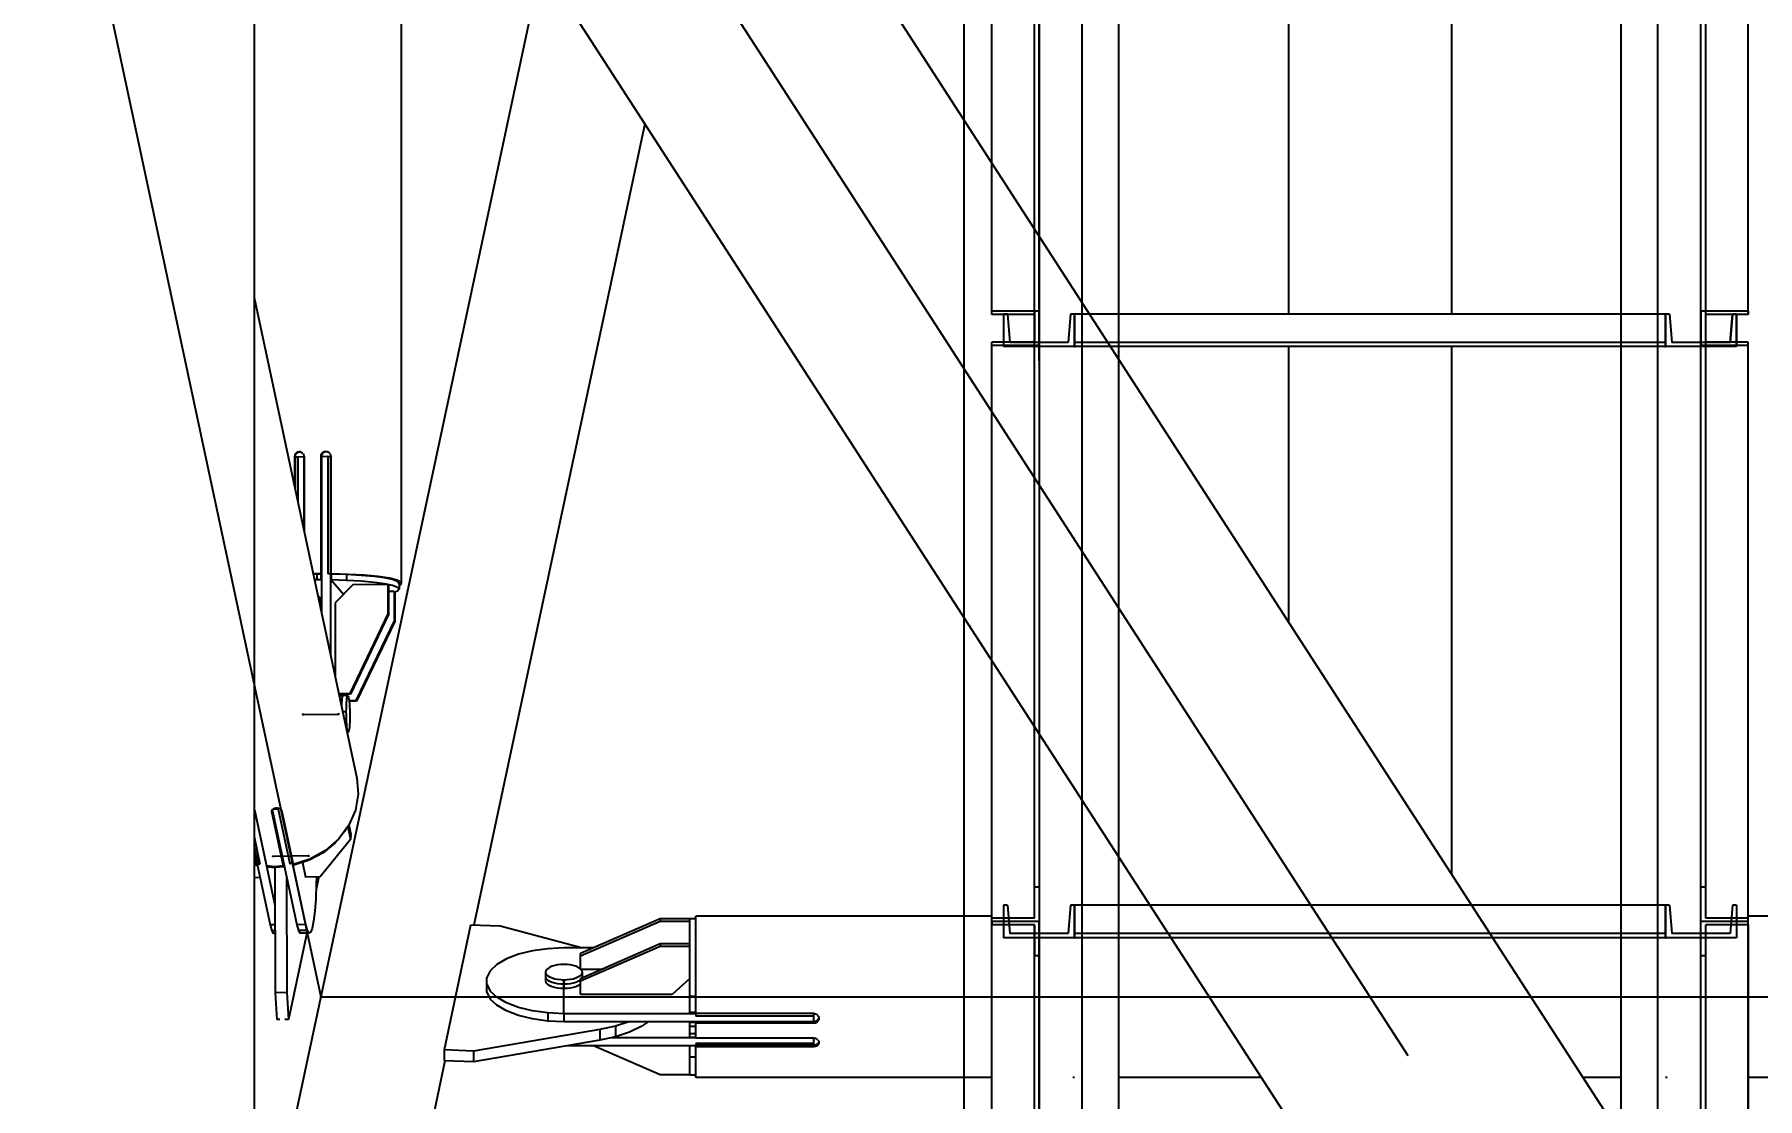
# Model space of a CAD drawing. Header units: millimetres. Extents: x 150209.93 to 150215.05, y 136675.65 to 136679.93.
# Drawn here: x 150211.3041 to 150211.3624, y 136678.5295 to 136678.5655 of the extents above; entities that cross this region are included whole.
import ezdxf

# ---------------------------------------------------------------- set-up
doc = ezdxf.new("R2010")
doc.units = ezdxf.units.MM
doc.header["$LTSCALE"] = 0.25
for name, pattern in [('CENTER', [50.8, 31.75, -6.35, 6.35, -6.35]), ('XKITLINE00', [0]), ('XKITLINE02', [4, 2, -2]), ('XKITLINE03', [6, 3, -1, 1, -1])]:
    doc.linetypes.add(name, pattern=pattern)
doc.styles.add('ROMANS', font='romans.shx')
doc.dimstyles.new('MD300', dxfattribs={"dimtxt": 2.5, "dimasz": 2.5, "dimexe": 1, "dimexo": 1, "dimgap": 0.5, "dimtad": 1, "dimdec": 1, "dimlfac": 50, "dimrnd": 0.5, "dimdsep": 46, "dimtxsty": 'ROMANS', "dimcen": 1, "dimclrd": 146, "dimclre": 146, "dimclrt": 30, "dimadec": 1, "dimazin": 2, "dimtfac": 1, "dimtdec": 1, "dimtmove": 0, "dimatfit": 1, "dimfxl": 1, "dimtolj": 1, "dimtzin": 0, "dimlwd": -1, "dimlwe": -1, "dimarcsym": 0})

# ---------------------------------------------------------------- blocks, each defined once
blk = doc.blocks.new('çatıı')
at = {"color": 116, "linetype": 'XKITLINE02', "true_color": 0x136734}
for p, q in [((12037.16, 13721.24), (12037.17, 15406.22)), ((12037.69, 13721.24), (12037.7, 15406.22)), ((12054.93, 13721.24), (12054.93, 15406.22)), ((12055.01, 13721.24), (12055.01, 15406.22)), ((12055.46, 13721.24), (12055.47, 15406.22)), ((12055.86, 13721.24), (12055.86, 15406.22)), ((12147.49, 14302.1), (12147.49, 15406.22)), ((12153.69, 13723.56), (12153.69, 15406.22)), ((12154.14, 13721.24), (12154.14, 15406.22)), ((12154.54, 13721.24), (12154.54, 15406.22)), ((12154.99, 13721.24), (12154.99, 15406.22)), ((12155.07, 13721.24), (12155.07, 15406.22)), ((12062.51, 14533.91), (12062.51, 14943.1)), ((12147.49, 13721.24), (12147.49, 14943.1)), ((12041.01, 14625.71), (12041.01, 14723.03)), ((12048.21, 14620.46), (12048.21, 14722.44)), ((12160.99, 14620.46), (12160.99, 14723.03)), ((12161.79, 14620.46), (12161.79, 14722.44)), ((12168.99, 14625.71), (12168.99, 14723.03)), ((12049.01, 14620.46), (12049.01, 14720.98)), ((12036.31, 14574.44), (12036.31, 14658.63)), ((12049.01, 14626.29), (12041.01, 14626.29)), ((12048.21, 14625.71), (12041.01, 14625.71)), ((12043.69, 14625.78), (12043.01, 14625.78)), ((12043.01, 14625.78), (12043.01, 14620.28)), ((12043.01, 14625.78), (12043.01, 14620.28)), ((12043.69, 14625.78), (12044.07, 14620.98)), ((12043.69, 14625.78), (12044.07, 14620.98)), ((12049.01, 14626.28), (12048.21, 14626.28)), ((12048.21, 14626.28), (12048.21, 14621.06)), ((12048.21, 14523.61), (12048.21, 14626.28)), ((12049.01, 14617.9), (12049.01, 14626.28)), ((12049.01, 14626.28), (12049.01, 14528.83)), ((12054.33, 14625.78), (12053.95, 14620.98)), ((12054.33, 14625.78), (12053.95, 14620.98)), ((12055.01, 14625.78), (12054.33, 14625.78)), ((12062.51, 14625.78), (12055.01, 14625.78)), ((12055.01, 14620.28), (12055.01, 14625.78)), ((12055.01, 14625.78), (12055.01, 14620.28)), ((12055.01, 14625.78), (12055.01, 14620.28)), ((12056.31, 14543.5), (12056.31, 14627.69)), ((12154.99, 14625.78), (12147.49, 14625.78)), ((12154.99, 14620.28), (12154.99, 14625.78)), ((12154.99, 14625.78), (12154.99, 14620.28)), ((12155.67, 14625.78), (12154.99, 14625.78)), ((12154.99, 14625.78), (12154.99, 14620.28)), ((12155.67, 14625.78), (12156.05, 14620.98)), ((12155.67, 14625.78), (12156.05, 14620.98)), ((12160.99, 14626.29), (12160.99, 14620.46)), ((12168.99, 14626.29), (12160.99, 14626.29)), ((12160.99, 14523.03), (12160.99, 14626.28)), ((12161.79, 14626.28), (12160.99, 14626.28)), ((12161.79, 14523.61), (12161.79, 14626.28)), ((12161.79, 14620.46), (12161.79, 14625.71)), ((12168.99, 14625.71), (12161.79, 14625.71)), ((12166.31, 14625.78), (12165.93, 14620.98)), ((12165.93, 14620.98), (12166.31, 14625.78)), ((12166.99, 14625.78), (12166.31, 14625.78)), ((12166.99, 14625.78), (12166.99, 14620.28)), ((12166.99, 14620.28), (12166.99, 14625.78)), ((12168.99, 14626.29), (12168.99, 14625.71)), ((12048.21, 14621.06), (12041.01, 14621.06)), ((12041.01, 14616.53), (12041.01, 14621.06)), ((12041.01, 14523.03), (12041.01, 14621.06)), ((12049.01, 14620.48), (12041.01, 14620.48)), ((12055.01, 14620.28), (12043.01, 14620.28)), ((12053.95, 14620.98), (12044.07, 14620.98)), ((12049.01, 14620.46), (12048.21, 14620.46)), ((12154.99, 14620.98), (12055.01, 14620.98)), ((12062.51, 14620.28), (12055.01, 14620.28)), ((12154.99, 14620.28), (12147.49, 14620.28)), ((12166.99, 14620.28), (12154.99, 14620.28)), ((12165.93, 14620.98), (12156.05, 14620.98)), ((12168.99, 14620.47), (12160.99, 14620.47)), ((12161.79, 14620.46), (12160.99, 14620.46)), ((12168.99, 14621.06), (12161.79, 14621.06)), ((12168.99, 14523.03), (12168.99, 14621.06)), ((12049.01, 14617.9), (12049.01, 14523.03)), ((12049.01, 14528.83), (12048.21, 14528.83)), ((12049.01, 14528.83), (12049.01, 14523.03)), ((12161.79, 14528.83), (12160.99, 14528.83)), ((12048.21, 14523.61), (12041.01, 14523.61)), ((12043.69, 14525.78), (12043.01, 14525.78)), ((12043.01, 14525.78), (12043.01, 14520.28)), ((12043.01, 14525.78), (12043.01, 14520.28)), ((12043.69, 14525.78), (12044.07, 14520.98)), ((12043.69, 14525.78), (12044.07, 14520.98)), ((12054.33, 14525.78), (12053.95, 14520.98)), ((12054.33, 14525.78), (12053.95, 14520.98)), ((12055.01, 14525.78), (12054.33, 14525.78)), ((12062.51, 14525.78), (12055.01, 14525.78)), ((12055.01, 14520.28), (12055.01, 14525.78)), ((12055.01, 14525.78), (12055.01, 14520.28)), ((12055.01, 14525.78), (12055.01, 14520.28)), ((12122.18, 14525.78), (12067.77, 14525.78)), ((12154.99, 14525.78), (12147.49, 14525.78)), ((12154.99, 14520.28), (12154.99, 14525.78)), ((12154.99, 14525.78), (12154.99, 14520.28)), ((12155.67, 14525.78), (12154.99, 14525.78)), ((12154.99, 14525.78), (12154.99, 14520.28)), ((12155.67, 14525.78), (12156.05, 14520.98)), ((12155.67, 14525.78), (12156.05, 14520.98)), ((12168.99, 14523.61), (12161.79, 14523.61)), ((12166.31, 14525.78), (12165.93, 14520.98)), ((12166.31, 14525.78), (12165.93, 14520.98)), ((12166.99, 14525.78), (12166.31, 14525.78)), ((12166.99, 14525.78), (12166.99, 14520.28)), ((12166.99, 14525.78), (12166.99, 14520.28)), ((12041.01, 14523.03), (12041.01, 14522.44)), ((12049.01, 14523.03), (12041.01, 14523.03)), ((12041.01, 14425.71), (12041.01, 14523.03)), ((12049.01, 14523.03), (12041.01, 14523.03)), ((12048.21, 14522.44), (12041.01, 14522.44)), ((12053.95, 14520.98), (12044.07, 14520.98)), ((12048.21, 14522.44), (12048.21, 14517.2)), ((12048.21, 14420.46), (12048.21, 14522.44)), ((12049.01, 14517.2), (12049.01, 14523.03)), ((12049.01, 14420.46), (12049.01, 14520.98)), ((12154.99, 14520.98), (12055.01, 14520.98)), ((12165.93, 14520.98), (12156.05, 14520.98)), ((12160.99, 14420.46), (12160.99, 14523.03)), ((12168.99, 14523.03), (12160.99, 14523.03)), ((12168.99, 14523.03), (12160.99, 14523.03)), ((12161.79, 14420.46), (12161.79, 14522.44)), ((12168.99, 14522.44), (12161.79, 14522.44)), ((12168.99, 14425.71), (12168.99, 14523.03)), ((12168.99, 14522.44), (12168.99, 14425.71)), ((12055.01, 14520.28), (12043.01, 14520.28)), ((12062.51, 14520.28), (12055.01, 14520.28)), ((12125.74, 14520.28), (12071.32, 14520.28)), ((12154.99, 14520.28), (12147.49, 14520.28)), ((12166.99, 14520.28), (12154.99, 14520.28)), ((12049.01, 14517.2), (12048.21, 14517.2)), ((12161.79, 14517.2), (12160.99, 14517.2))]:
    blk.add_line(p, q, dxfattribs=at)
at = {"color": 1, "linetype": 'XKITLINE03'}
for p, q in [((12049.02, 15406.22), (12049.01, 13721.24)), ((12055.01, 15406.22), (12055.01, 13721.24)), ((12147.49, 13721.24), (12147.49, 15406.22)), ((12160.99, 15406.22), (12160.99, 13721.24)), ((12049.01, 14723.03), (12049.01, 14626.29)), ((12160.99, 14626.29), (12160.99, 14723.03)), ((12049.01, 14620.48), (12049.01, 14523.03)), ((12154.99, 14620.28), (12055.01, 14620.28)), ((12055.01, 14620.28), (12055.01, 14620.28)), ((12154.99, 14620.28), (12154.99, 14620.28)), ((12160.99, 14523.03), (12160.99, 14620.47)), ((12049.01, 14523.03), (12049.01, 14426.29)), ((12160.99, 14426.29), (12160.99, 14523.03)), ((12154.99, 14520.28), (12055.01, 14520.28)), ((12055.01, 14520.28), (12055.01, 14520.28)), ((12154.99, 14520.28), (12154.99, 14520.28))]:
    blk.add_line(p, q, dxfattribs=at)
at = {"color": 8, "linetype": 'CENTER'}
for p, q in [((11927.5, 15330.27), (11927.5, 14510.27)), ((12015, 15209.12), (12015, 13540.01)), ((12015, 14920.27), (11840, 14100.27)), ((11840, 14920.27), (12370, 14100.27)), ((11840, 14920.27), (11927.5, 14510.27)), ((11924.51, 14558.05), (11930.48, 14558.12)), ((11925.4, 14534.13), (11919.43, 14534.05)), ((11968.61, 14507.56), (11968.61, 14512.99)), ((11927.5, 14510.27), (12282.5, 14510.27))]:
    blk.add_line(p, q, dxfattribs=at)
at = {"color": 7, "linetype": 'XKITLINE00'}
for p, q in [((12036.31, 14658.63), (12036.31, 14897.45)), ((12056.31, 14627.69), (12056.31, 14897.45)), ((12062.51, 14618.1), (12062.51, 14897.45)), ((12147.49, 14486.62), (12147.49, 14897.45)), ((12153.69, 14477.03), (12153.69, 14897.45)), ((12147.49, 14625.78), (12062.51, 14625.78)), ((12147.49, 14620.28), (12062.51, 14620.28)), ((12036.31, 14407.31), (12036.31, 14574.44)), ((12056.31, 14394.25), (12056.31, 14543.5)), ((12062.51, 14390.2), (12062.51, 14533.91)), ((12067.77, 14525.78), (12062.51, 14525.78)), ((12147.49, 14525.78), (12122.18, 14525.78)), ((12071.32, 14520.28), (12062.51, 14520.28)), ((12147.49, 14520.28), (12125.74, 14520.28))]:
    blk.add_line(p, q, dxfattribs=at)
at = {"color": 8, "linetype": 'XKITLINE00'}
for p, q in [((11986.28, 14736.05), (12262.3, 14308.99)), ((11941.07, 14720.03), (11941.07, 14580.4)), ((12091.2, 14720.28), (12091.2, 14625.78)), ((12118.8, 14720.28), (12118.8, 14625.78)), ((11916.2, 14715.53), (11916.2, 14354.32)), ((11947.9, 14711.23), (12223.92, 14284.18)), ((11982.32, 14657.98), (11953.39, 14522.41)), ((11916.2, 14628.62), (11933.56, 14547.26)), ((12091.2, 14620.28), (12091.2, 14573.72)), ((12118.8, 14620.28), (12118.8, 14531.02)), ((11923.35, 14602.32), (11923.17, 14602.13)), ((11923.42, 14602.25), (11923.27, 14602.09)), ((11923.59, 14602.44), (11923.35, 14602.32)), ((11923.65, 14602.37), (11923.42, 14602.25)), ((11923.85, 14602.49), (11923.59, 14602.44)), ((11923.91, 14602.42), (11923.65, 14602.37)), ((11924.1, 14602.46), (11923.85, 14602.49)), ((11924.17, 14602.39), (11923.91, 14602.42)), ((11924.34, 14602.34), (11924.1, 14602.46)), ((11924.4, 14602.27), (11924.17, 14602.39)), ((11924.52, 14602.16), (11924.34, 14602.34)), ((11927.63, 14602.2), (11927.51, 14601.97)), ((11927.82, 14602.39), (11927.63, 14602.2)), ((11927.88, 14602.32), (11927.69, 14602.13)), ((11928.06, 14602.51), (11927.82, 14602.39)), ((11928.12, 14602.44), (11927.88, 14602.32)), ((11928.32, 14602.55), (11928.06, 14602.51)), ((11928.38, 14602.48), (11928.12, 14602.44)), ((11928.58, 14602.51), (11928.32, 14602.55)), ((11928.65, 14602.44), (11928.38, 14602.48)), ((11928.82, 14602.39), (11928.58, 14602.51)), ((11928.89, 14602.32), (11928.65, 14602.44)), ((11929.01, 14602.2), (11928.82, 14602.39)), ((11929.01, 14602.2), (11929.11, 14601.96)), ((11923.07, 14601.89), (11923.01, 14601.62)), ((11923.01, 14601.62), (11923.08, 14601.55)), ((11923.01, 14601.62), (11923.01, 14596.68)), ((11923.17, 14602.13), (11923.07, 14601.89)), ((11923.12, 14601.81), (11923.08, 14601.55)), ((11923.08, 14601.55), (11923.08, 14596.37)), ((11923.23, 14602.05), (11923.12, 14601.81)), ((11923.58, 14601.61), (11923.16, 14601.57)), ((11923.16, 14601.57), (11923.16, 14596)), ((11923.27, 14602.09), (11923.23, 14602.05)), ((11924.62, 14601.62), (11923.58, 14601.61)), ((11923.58, 14601.61), (11923.58, 14594.02)), ((11924.52, 14602.16), (11924.64, 14601.93)), ((11924.62, 14601.62), (11924.68, 14601.56)), ((11924.62, 14601.62), (11924.62, 14589.14)), ((11924.64, 14601.93), (11924.68, 14601.67)), ((11924.68, 14601.67), (11924.68, 14588.86)), ((11927.51, 14601.97), (11927.47, 14601.71)), ((11927.47, 14601.71), (11927.47, 14581.85)), ((11927.47, 14601.71), (11927.53, 14601.63)), ((11927.51, 14601.97), (11927.57, 14601.89)), ((11927.57, 14601.89), (11927.53, 14601.63)), ((11927.53, 14601.63), (11927.53, 14581.78)), ((11927.69, 14602.13), (11927.57, 14601.89)), ((11928.65, 14601.67), (11927.61, 14601.66)), ((11927.61, 14601.66), (11927.61, 14575.16)), ((11928.65, 14601.67), (11928.65, 14581.82)), ((11929.12, 14601.65), (11928.65, 14601.67)), ((11929.11, 14601.96), (11929.18, 14601.7)), ((11929.12, 14601.65), (11929.12, 14581.79)), ((11929.12, 14601.65), (11929.18, 14601.59)), ((11929.18, 14601.7), (11929.18, 14581.85)), ((11927.47, 14581.85), (11926.18, 14581.85)), ((11926.8, 14581.81), (11926.19, 14581.8)), ((11927.5, 14581.81), (11926.8, 14581.81)), ((11926.8, 14581.81), (11926.8, 14580.82)), ((11927.47, 14581.85), (11927.53, 14581.78)), ((11927.5, 14581.81), (11927.61, 14581.69)), ((11927.5, 14581.81), (11927.5, 14580.82)), ((11929.1, 14581.82), (11928.65, 14581.82)), ((11929.1, 14581.82), (11929.1, 14568.17)), ((11929.1, 14581.82), (11929.12, 14581.79)), ((11929.18, 14581.85), (11929.22, 14581.8)), ((11932.09, 14581.76), (11929.18, 14581.85)), ((11931.86, 14581.72), (11929.22, 14581.8)), ((11929.22, 14581.8), (11929.22, 14580.81)), ((11926.8, 14580.82), (11926.4, 14580.81)), ((11927.5, 14580.82), (11926.8, 14580.82)), ((11927.5, 14580.82), (11927.61, 14580.7)), ((11929.22, 14580.81), (11931.34, 14578.41)), ((11931.86, 14580.73), (11929.22, 14580.81)), ((11932.88, 14579.96), (11929.9, 14576.95)), ((11934.32, 14581.58), (11931.86, 14581.72)), ((11931.86, 14581.72), (11931.86, 14580.73)), ((11934.32, 14580.59), (11931.86, 14580.73)), ((11934.83, 14581.6), (11932.09, 14581.76)), ((11938.85, 14580.04), (11932.88, 14579.96)), ((11936.49, 14581.39), (11934.32, 14581.58)), ((11936.49, 14580.4), (11934.32, 14580.59)), ((11937.21, 14581.37), (11934.83, 14581.6)), ((11938.29, 14581.15), (11936.49, 14581.39)), ((11938.29, 14580.15), (11936.49, 14580.4)), ((11939.1, 14581.09), (11937.21, 14581.37)), ((11939.63, 14580.86), (11938.29, 14581.15)), ((11938.83, 14580.04), (11938.29, 14580.15)), ((11938.85, 14580.04), (11938.85, 14575.07)), ((11938.85, 14580.04), (11938.95, 14579.92)), ((11939.63, 14579.87), (11938.85, 14580.03)), ((11938.95, 14579.92), (11938.95, 14574.96)), ((11940.41, 14580.75), (11939.1, 14581.09)), ((11940.46, 14580.55), (11939.63, 14580.86)), ((11940.46, 14579.56), (11939.63, 14579.87)), ((11940.47, 14578.91), (11940, 14578.73)), ((11941.07, 14580.4), (11940.41, 14580.75)), ((11940.46, 14580.55), (11940.75, 14580.23)), ((11940.46, 14579.56), (11940.75, 14579.24)), ((11940.75, 14579.24), (11940.47, 14578.91)), ((11940.75, 14580.23), (11940.75, 14579.24)), ((11941.05, 14580.03), (11940.75, 14579.88)), ((11941.07, 14580.4), (11941.05, 14580.03)), ((11926.94, 14578.27), (11927.49, 14577.64)), ((11927.38, 14577.77), (11927.38, 14576.19)), ((11927.61, 14577.65), (11927.49, 14577.64)), ((11929.9, 14576.95), (11929.9, 14564.41)), ((11939.9, 14578.85), (11938.95, 14578.84)), ((11939.9, 14578.85), (11939.9, 14573.88)), ((11939.9, 14578.85), (11940.01, 14578.73)), ((11940.01, 14578.73), (11940.01, 14573.76)), ((11938.85, 14575.07), (11932.38, 14561.59)), ((11938.95, 14574.96), (11932.49, 14561.47)), ((11939.9, 14573.88), (11933.44, 14560.4)), ((11940.01, 14573.76), (11933.54, 14560.28)), ((11938.85, 14575.07), (11938.95, 14574.96)), ((11939.9, 14573.88), (11940.01, 14573.76)), ((11932.38, 14561.59), (11930.51, 14561.57)), ((11932.49, 14561.47), (11930.53, 14561.45)), ((11930.95, 14561.45), (11930.95, 14561.22)), ((11932.38, 14561.59), (11932.49, 14561.47)), ((11931.22, 14561.23), (11930.58, 14561.22)), ((11930.97, 14559.53), (11930.96, 14559.42)), ((11930.97, 14559.53), (11930.96, 14559.42)), ((11930.99, 14559.99), (11930.97, 14559.53)), ((11930.99, 14559.99), (11930.97, 14559.53)), ((11931.02, 14560.39), (11930.99, 14559.99)), ((11931.02, 14560.39), (11930.99, 14559.99)), ((11931.06, 14560.73), (11931.02, 14560.39)), ((11931.06, 14560.73), (11931.02, 14560.39)), ((11931.11, 14560.98), (11931.06, 14560.73)), ((11931.11, 14560.98), (11931.06, 14560.73)), ((11931.16, 14561.15), (11931.11, 14560.98)), ((11931.16, 14561.15), (11931.11, 14560.98)), ((11931.22, 14561.23), (11931.16, 14561.15)), ((11931.22, 14561.23), (11931.16, 14561.15)), ((11931.74, 14558.51), (11931.16, 14558.51)), ((11932.01, 14561.24), (11931.22, 14561.23)), ((11931.75, 14559.04), (11931.74, 14558.51)), ((11931.74, 14558.51), (11931.75, 14557.97)), ((11931.76, 14559.54), (11931.75, 14559.04)), ((11931.79, 14560), (11931.76, 14559.54)), ((11931.82, 14560.4), (11931.79, 14560)), ((11931.86, 14560.74), (11931.82, 14560.4)), ((11931.91, 14560.99), (11931.86, 14560.74)), ((11931.96, 14561.16), (11931.91, 14560.99)), ((11932.01, 14561.24), (11931.96, 14561.16)), ((11932.07, 14561.22), (11932.01, 14561.24)), ((11932.07, 14561.22), (11932.13, 14561.11)), ((11932.13, 14561.11), (11932.18, 14560.91)), ((11932.18, 14560.91), (11932.23, 14560.62)), ((11932.23, 14560.62), (11932.28, 14560.26)), ((11933.44, 14560.4), (11932.26, 14560.38)), ((11933.54, 14560.28), (11932.28, 14560.26)), ((11932.28, 14560.26), (11932.32, 14559.84)), ((11932.32, 14559.84), (11932.35, 14559.36)), ((11932.35, 14559.36), (11932.38, 14558.85)), ((11932.38, 14558.85), (11932.39, 14558.31)), ((11933.44, 14560.4), (11933.54, 14560.28)), ((11931.75, 14557.97), (11931.76, 14557.44)), ((11931.76, 14557.44), (11931.79, 14556.92)), ((11931.79, 14556.92), (11931.82, 14556.45)), ((11931.82, 14556.45), (11931.86, 14556.02)), ((11931.86, 14556.02), (11931.91, 14555.66)), ((11931.91, 14555.66), (11931.96, 14555.38)), ((11932.32, 14555.88), (11932.28, 14555.55)), ((11932.35, 14556.28), (11932.32, 14555.88)), ((11932.38, 14556.74), (11932.35, 14556.28)), ((11932.39, 14557.25), (11932.38, 14556.74)), ((11932.39, 14558.31), (11932.4, 14557.77)), ((11932.4, 14557.77), (11932.39, 14557.25)), ((11932.07, 14555.07), (11931.89, 14555.06)), ((11932.13, 14555.05), (11931.9, 14555.05)), ((11931.96, 14555.38), (11932.01, 14555.18)), ((11932.01, 14555.18), (11932.07, 14555.07)), ((11932.13, 14555.05), (11932.07, 14555.07)), ((11932.18, 14555.12), (11932.13, 14555.05)), ((11932.23, 14555.29), (11932.18, 14555.12)), ((11932.28, 14555.55), (11932.23, 14555.29)), ((11933.56, 14547.26), (11933.79, 14544.57)), ((11933.79, 14544.57), (11933.33, 14541.87)), ((11916.28, 14541.78), (11916.2, 14541.85)), ((11916.28, 14541.78), (11916.35, 14541.66)), ((11916.33, 14541.69), (11919.73, 14525.77)), ((11916.35, 14541.66), (11918.32, 14532.42)), ((11919.15, 14541.82), (11919.13, 14541.69)), ((11919.13, 14541.69), (11921.1, 14532.45)), ((11919.24, 14541.94), (11919.15, 14541.82)), ((11919.22, 14541.91), (11921.13, 14532.98)), ((11919.41, 14542.05), (11919.24, 14541.94)), ((11919.26, 14541.96), (11923.42, 14522.49)), ((11920.29, 14542.06), (11919.4, 14542.05)), ((11919.64, 14542.13), (11919.41, 14542.05)), ((11919.9, 14542.18), (11919.64, 14542.13)), ((11920.16, 14542.19), (11919.9, 14542.18)), ((11920.41, 14542.16), (11920.16, 14542.19)), ((11920.46, 14542.15), (11920.29, 14542.06)), ((11920.29, 14542.06), (11922.26, 14532.81)), ((11920.62, 14542.1), (11920.41, 14542.16)), ((11920.74, 14542), (11920.62, 14542.1)), ((11920.74, 14542), (11920.83, 14541.9)), ((11920.83, 14541.9), (11922.8, 14532.66)), ((11933.33, 14541.87), (11932.22, 14539.3)), ((11932.22, 14539.3), (11930.51, 14536.99)), ((11931.55, 14538.31), (11931, 14537.66)), ((11931.69, 14538.58), (11931.55, 14538.31)), ((11932.07, 14539.09), (11932.53, 14536.9)), ((11932.24, 14539.34), (11932.57, 14537.79)), ((11916.2, 14537.42), (11917.19, 14532.75)), ((11916.2, 14535.58), (11916.75, 14532.98)), ((11916.2, 14535.31), (11916.66, 14533.14)), ((11932.53, 14536.9), (11927.4, 14530.58)), ((11929.9, 14536.33), (11927.86, 14534.66)), ((11930.51, 14536.99), (11928.28, 14535.04)), ((11930.3, 14536.8), (11929.9, 14536.33)), ((11932.57, 14537.79), (11932.53, 14536.9)), ((11916.2, 14534.64), (11916.64, 14532.58)), ((11916.64, 14532.58), (11916.2, 14532.71)), ((11916.75, 14532.47), (11916.2, 14532.64)), ((11916.66, 14533.14), (11916.64, 14532.58)), ((11916.67, 14533.36), (11916.65, 14532.94)), ((11916.65, 14532.94), (11916.75, 14532.47)), ((11916.75, 14532.98), (11916.74, 14532.74)), ((11917.19, 14532.75), (11916.74, 14532.74)), ((11916.74, 14532.74), (11918.94, 14522.44)), ((11917.19, 14532.75), (11916.75, 14532.98)), ((11916.76, 14532.67), (11916.75, 14532.47)), ((11919.7, 14532.29), (11918.32, 14532.42)), ((11918.39, 14532.41), (11918.43, 14532.24)), ((11919.12, 14532.19), (11918.43, 14532.24)), ((11919.09, 14532.35), (11919.12, 14532.19)), ((11921.1, 14532.45), (11919.7, 14532.29)), ((11920.48, 14532.38), (11920.52, 14532.21)), ((11921.21, 14532.27), (11920.52, 14532.21)), ((11921.13, 14532.98), (11921.1, 14532.45)), ((11921.13, 14533.19), (11921.11, 14532.73)), ((11921.11, 14532.73), (11921.21, 14532.27)), ((11921.23, 14532.73), (11921.21, 14532.27)), ((11922.72, 14533.05), (11922.26, 14532.81)), ((11922.71, 14532.82), (11922.26, 14532.81)), ((11922.72, 14533.05), (11922.71, 14532.82)), ((11922.71, 14532.82), (11924.91, 14522.51)), ((11925.64, 14533.57), (11922.8, 14532.66)), ((11922.89, 14532.68), (11922.91, 14532.55)), ((11925.5, 14533.39), (11922.91, 14532.55)), ((11924.39, 14533.03), (11924.91, 14530.55)), ((11925.47, 14533.51), (11925.5, 14533.39)), ((11927.86, 14534.66), (11925.5, 14533.39)), ((11928.28, 14535.04), (11925.64, 14533.57)), ((11916.46, 14530.44), (11916.2, 14530.65)), ((11917.23, 14530.45), (11916.46, 14530.44)), ((11919.82, 14532.19), (11919.12, 14532.19)), ((11919.71, 14532.19), (11919.76, 14510.96)), ((11920.52, 14532.21), (11919.82, 14532.19)), ((11921.7, 14530.53), (11921.75, 14510.99)), ((11927.4, 14530.58), (11924.91, 14530.55)), ((11926.73, 14529.32), (11926.63, 14526.89)), ((11927.14, 14530.57), (11926.7, 14528.49)), ((11926.75, 14530.57), (11926.73, 14529.32)), ((11926.63, 14526.89), (11926.47, 14524.78)), ((11926.47, 14524.78), (11926.27, 14523.08)), ((11990.91, 14507.44), (11990.91, 14523.92)), ((12041.01, 14523.92), (11990.91, 14523.92)), ((12219.08, 14523.92), (12168.99, 14523.92)), ((11919.73, 14522.45), (11918.94, 14522.44)), ((11918.94, 14522.44), (11919.22, 14521.43)), ((11919.74, 14521.44), (11919.22, 14521.43)), ((11919.22, 14521.43), (11919.51, 14520.98)), ((11919.74, 14520.98), (11919.51, 14520.98)), ((11925.12, 14521.05), (11922.03, 14506.46)), ((11924.91, 14522.51), (11923.42, 14522.49)), ((11923.42, 14522.49), (11923.7, 14521.49)), ((11925.19, 14521.51), (11923.7, 14521.49)), ((11923.7, 14521.49), (11923.98, 14521.04)), ((11925.48, 14521.05), (11923.98, 14521.04)), ((11924.91, 14522.51), (11925.19, 14521.51)), ((11925.19, 14521.51), (11925.48, 14521.05)), ((11925.76, 14521.17), (11925.48, 14521.05)), ((11926.03, 14521.86), (11925.76, 14521.17)), ((11926.27, 14523.08), (11926.03, 14521.86)), ((11952.84, 14522.43), (11948.33, 14501.29)), ((11957.82, 14522.24), (11952.84, 14522.43)), ((11971.62, 14518.55), (11957.82, 14522.24)), ((11984.91, 14523.48), (11971.41, 14517.59)), ((11984.91, 14523.05), (11971.41, 14517.17)), ((11989.91, 14523.48), (11984.91, 14523.48)), ((11984.91, 14523.48), (11984.91, 14523.05)), ((11989.91, 14523.05), (11984.91, 14523.05)), ((11990.91, 14523.49), (11989.91, 14523.49)), ((11989.91, 14523.48), (11989.91, 14523.46)), ((11989.91, 14523.46), (11989.91, 14523.41)), ((11989.91, 14518.82), (11989.91, 14523.41)), ((11963.28, 14518.07), (11960.91, 14517.49)), ((11965.89, 14518.43), (11963.28, 14518.07)), ((11968.61, 14518.55), (11965.89, 14518.43)), ((11973.62, 14518.55), (11968.61, 14518.55)), ((11984.91, 14519.23), (11971.41, 14513.34)), ((11984.91, 14518.81), (11971.41, 14512.92)), ((11989.91, 14519.23), (11984.91, 14519.23)), ((11984.91, 14519.23), (11984.91, 14518.81)), ((11989.91, 14518.81), (11984.91, 14518.81)), ((11989.91, 14518.82), (11989.91, 14518.81)), ((11989.91, 14518.81), (11989.91, 14518.79)), ((11989.91, 14513.02), (11989.91, 14518.79)), ((11957.27, 14515.77), (11956.15, 14514.71)), ((11958.88, 14516.71), (11957.27, 14515.77)), ((11960.91, 14517.49), (11958.88, 14516.71)), ((11965.7, 14514.89), (11965.56, 14514.67)), ((11965.93, 14515.1), (11965.7, 14514.89)), ((11966.24, 14515.29), (11965.93, 14515.1)), ((11966.62, 14515.45), (11966.24, 14515.29)), ((11967.06, 14515.58), (11966.62, 14515.45)), ((11967.55, 14515.68), (11967.06, 14515.58)), ((11968.07, 14515.74), (11967.55, 14515.68)), ((11968.61, 14515.76), (11968.07, 14515.74)), ((11969.15, 14515.74), (11968.61, 14515.76)), ((11969.67, 14515.68), (11969.15, 14515.74)), ((11970.16, 14515.58), (11969.67, 14515.68)), ((11970.61, 14515.45), (11970.16, 14515.58)), ((11970.99, 14515.29), (11970.61, 14515.45)), ((11971.3, 14515.1), (11970.99, 14515.29)), ((11971.53, 14514.89), (11971.3, 14515.1)), ((11971.41, 14514.99), (11971.41, 14517.59)), ((11974.98, 14514.9), (11971.51, 14514.9)), ((11971.53, 14514.89), (11971.67, 14514.67)), ((11956.15, 14514.71), (11955.58, 14513.57)), ((11955.58, 14511.05), (11955.58, 14513.57)), ((11955.58, 14512.41), (11956.15, 14511.27)), ((11965.56, 14514.67), (11965.51, 14514.44)), ((11965.51, 14514.44), (11965.51, 14513.72)), ((11965.51, 14514.44), (11965.56, 14514.21)), ((11965.51, 14513.72), (11965.56, 14513.49)), ((11965.51, 14513.72), (11965.51, 14512.99)), ((11965.51, 14513.72), (11965.56, 14513.49)), ((11965.51, 14512.99), (11965.56, 14512.76)), ((11965.56, 14514.21), (11965.7, 14513.99)), ((11965.56, 14513.49), (11965.7, 14513.27)), ((11965.56, 14513.49), (11965.7, 14513.27)), ((11965.56, 14512.76), (11965.7, 14512.54)), ((11965.93, 14513.78), (11965.7, 14513.99)), ((11965.93, 14513.06), (11965.7, 14513.27)), ((11965.93, 14513.06), (11965.7, 14513.27)), ((11965.93, 14512.33), (11965.7, 14512.54)), ((11966.24, 14513.59), (11965.93, 14513.78)), ((11966.24, 14512.87), (11965.93, 14513.06)), ((11966.24, 14512.87), (11965.93, 14513.06)), ((11966.24, 14512.15), (11965.93, 14512.33)), ((11966.62, 14513.43), (11966.24, 14513.59)), ((11966.62, 14512.71), (11966.24, 14512.87)), ((11966.62, 14512.71), (11966.24, 14512.87)), ((11966.62, 14511.98), (11966.24, 14512.15)), ((11967.06, 14513.3), (11966.62, 14513.43)), ((11967.06, 14512.58), (11966.62, 14512.71)), ((11967.06, 14512.58), (11966.62, 14512.71)), ((11967.06, 14511.85), (11966.62, 14511.98)), ((11967.55, 14513.2), (11967.06, 14513.3)), ((11967.55, 14512.48), (11967.06, 14512.58)), ((11967.55, 14512.48), (11967.06, 14512.58)), ((11967.55, 14511.75), (11967.06, 14511.85)), ((11968.07, 14513.14), (11967.55, 14513.2)), ((11968.07, 14512.42), (11967.55, 14512.48)), ((11968.07, 14512.42), (11967.55, 14512.48)), ((11968.61, 14513.12), (11968.07, 14513.14)), ((11968.61, 14512.4), (11968.07, 14512.42)), ((11968.61, 14512.4), (11968.07, 14512.42)), ((11969.15, 14513.14), (11968.61, 14513.12)), ((11968.61, 14513.12), (11968.61, 14512.4)), ((11969.15, 14512.42), (11968.61, 14512.4)), ((11969.15, 14512.42), (11968.61, 14512.4)), ((11968.61, 14512.4), (11968.61, 14511.68)), ((11969.67, 14513.2), (11969.15, 14513.14)), ((11969.67, 14512.48), (11969.15, 14512.42)), ((11969.67, 14512.48), (11969.15, 14512.42)), ((11970.16, 14513.3), (11969.67, 14513.2)), ((11970.16, 14512.58), (11969.67, 14512.48)), ((11970.16, 14512.58), (11969.67, 14512.48)), ((11970.16, 14511.85), (11969.67, 14511.75)), ((11970.61, 14513.43), (11970.16, 14513.3)), ((11970.61, 14512.71), (11970.16, 14512.58)), ((11970.61, 14512.71), (11970.16, 14512.58)), ((11970.61, 14511.98), (11970.16, 14511.85)), ((11970.99, 14513.59), (11970.61, 14513.43)), ((11970.99, 14512.87), (11970.61, 14512.71)), ((11970.99, 14512.87), (11970.61, 14512.71)), ((11970.99, 14512.15), (11970.61, 14511.98)), ((11971.3, 14513.78), (11970.99, 14513.59)), ((11971.3, 14513.06), (11970.99, 14512.87)), ((11971.3, 14513.06), (11970.99, 14512.87)), ((11971.3, 14512.33), (11970.99, 14512.15)), ((11971.53, 14513.99), (11971.3, 14513.78)), ((11971.41, 14513.16), (11971.3, 14513.06)), ((11971.41, 14513.16), (11971.3, 14513.06)), ((11971.41, 14512.44), (11971.3, 14512.33)), ((11971.41, 14510.66), (11971.41, 14513.34)), ((11971.67, 14514.21), (11971.53, 14513.99)), ((11971.67, 14513.49), (11971.64, 14513.44)), ((11971.67, 14513.49), (11971.64, 14513.44)), ((11971.67, 14514.67), (11971.71, 14514.44)), ((11971.71, 14514.44), (11971.67, 14514.21)), ((11971.71, 14513.72), (11971.67, 14513.49)), ((11971.71, 14513.72), (11971.67, 14513.49)), ((11971.71, 14514.44), (11971.71, 14513.72)), ((11971.71, 14513.72), (11971.71, 14513.48)), ((11989.91, 14513.37), (11986.91, 14510.66)), ((11989.91, 14507.61), (11989.91, 14513.02)), ((11921.75, 14510.99), (11919.76, 14510.96)), ((11919.76, 14510.96), (11920.04, 14506.43)), ((11921.75, 14510.99), (11922.03, 14506.46)), ((11955.58, 14511.05), (11956.15, 14509.91)), ((11957.27, 14510.21), (11956.15, 14511.27)), ((11957.27, 14508.85), (11956.15, 14509.91)), ((11958.88, 14509.27), (11957.27, 14510.21)), ((11960.91, 14508.49), (11958.88, 14509.27)), ((11968.07, 14511.7), (11967.55, 14511.75)), ((11968.61, 14511.68), (11968.07, 14511.7)), ((11969.15, 14511.7), (11968.61, 14511.68)), ((11969.67, 14511.75), (11969.15, 14511.7)), ((11986.91, 14510.66), (11971.41, 14510.66)), ((11990.91, 14510.32), (11989.91, 14510.32)), ((11920.58, 14506.44), (11920.04, 14506.43)), ((11922.03, 14506.46), (11921.39, 14506.45)), ((11958.88, 14507.91), (11957.27, 14508.85)), ((11960.91, 14507.13), (11958.88, 14507.91)), ((11963.28, 14507.91), (11960.91, 14508.49)), ((11963.28, 14506.55), (11960.91, 14507.13)), ((11965.89, 14507.55), (11963.28, 14507.91)), ((11965.89, 14506.19), (11963.28, 14506.55)), ((11968.61, 14507.43), (11965.89, 14507.55)), ((11965.89, 14507.55), (11965.89, 14506.19)), ((11968.61, 14506.07), (11965.89, 14506.19)), ((11990.91, 14507.43), (11968.61, 14507.43)), ((11968.61, 14507.43), (11968.61, 14506.07)), ((12010.91, 14506.07), (11968.61, 14506.07)), ((11979.59, 14506.07), (11977.36, 14505.34)), ((11982.89, 14506.07), (11981.7, 14505.25)), ((11990.91, 14507.61), (11989.91, 14507.61)), ((11989.91, 14504.65), (11989.91, 14506.07)), ((12010.91, 14507.44), (11990.91, 14507.44)), ((11990.91, 14507.43), (11990.91, 14507.02)), ((12010.91, 14507.02), (11990.91, 14507.02)), ((11990.91, 14506.07), (11990.91, 14505.82)), ((11990.91, 14506.07), (11990.91, 14505.95)), ((12011.18, 14507.38), (12010.91, 14507.44)), ((12010.91, 14506.07), (12010.91, 14507.44)), ((12010.91, 14506.07), (12010.91, 14505.82)), ((12010.91, 14506.07), (12010.91, 14506.07)), ((12011.18, 14506.11), (12010.93, 14506.07)), ((12011.41, 14507.28), (12011.18, 14507.38)), ((12011.41, 14506.22), (12011.18, 14506.11)), ((12011.18, 14506.11), (12011.18, 14505.85)), ((12011.6, 14507.1), (12011.41, 14507.28)), ((12011.6, 14506.4), (12011.41, 14506.22)), ((12011.6, 14506.15), (12011.41, 14505.97)), ((12011.6, 14507.1), (12011.72, 14506.88)), ((12011.72, 14506.63), (12011.6, 14506.4)), ((12011.72, 14506.37), (12011.6, 14506.15)), ((12011.72, 14506.88), (12011.76, 14506.63)), ((12011.74, 14506.75), (12011.72, 14506.63)), ((12011.76, 14506.63), (12011.72, 14506.37)), ((11974.71, 14504.76), (11953.31, 14501.1)), ((11977.36, 14505.34), (11974.71, 14504.76)), ((11974.71, 14504.76), (11974.71, 14502.95)), ((11977.36, 14503.53), (11974.71, 14502.95)), ((11990.91, 14503.36), (11976.56, 14503.36)), ((11977.36, 14505.34), (11977.36, 14503.53)), ((11979.72, 14504.3), (11977.36, 14503.53)), ((11981.7, 14505.25), (11979.72, 14504.3)), ((11990.91, 14505.95), (11989.91, 14505.95)), ((11990.91, 14505.29), (11989.91, 14505.29)), ((11989.91, 14503.41), (11989.91, 14504.65)), ((11990.91, 14504.02), (11989.91, 14504.02)), ((11990.91, 14503.41), (11989.91, 14503.41)), ((11990.91, 14503.28), (11990.91, 14505.82)), ((12010.91, 14505.82), (11990.91, 14505.82)), ((12010.91, 14503.28), (11990.91, 14503.28)), ((12011.18, 14505.85), (12010.91, 14505.82)), ((12011.18, 14503.24), (12010.91, 14503.28)), ((12010.91, 14502.11), (12010.91, 14503.28)), ((12011.41, 14505.97), (12011.18, 14505.85)), ((12011.41, 14503.14), (12011.18, 14503.24)), ((12011.6, 14502.98), (12011.41, 14503.14)), ((11953.31, 14501.1), (11948.33, 14501.29)), ((11948.33, 14501.29), (11948.33, 14499.48)), ((11974.71, 14502.95), (11953.31, 14499.29)), ((11953.31, 14501.1), (11953.31, 14499.29)), ((11990.91, 14502), (11969.13, 14502)), ((11984.91, 14497.07), (11973.62, 14502)), ((11989.91, 14498.56), (11989.91, 14502)), ((12010.91, 14502.41), (11990.91, 14502.41)), ((11990.91, 14502.41), (11990.91, 14502)), ((12010.91, 14502.11), (11990.91, 14502.11)), ((12010.91, 14502.1), (11990.91, 14502.1)), ((11990.91, 14502), (11990.91, 14501.83)), ((11990.91, 14496.63), (11990.91, 14501.83)), ((12010.91, 14501.83), (11990.91, 14501.83)), ((12011.18, 14502.13), (12010.91, 14502.1)), ((12010.91, 14502.1), (12010.91, 14501.83)), ((12011.18, 14501.88), (12010.91, 14501.83)), ((12011.41, 14502.22), (12011.18, 14502.13)), ((12011.41, 14501.96), (12011.18, 14501.88)), ((12011.45, 14502.24), (12011.41, 14502.22)), ((12011.6, 14502.12), (12011.43, 14501.98)), ((12011.6, 14502.38), (12011.45, 14502.24)), ((12011.6, 14502.98), (12011.72, 14502.78)), ((12011.72, 14502.58), (12011.6, 14502.38)), ((12011.72, 14502.33), (12011.6, 14502.12)), ((12011.72, 14502.78), (12011.76, 14502.55)), ((12011.74, 14502.68), (12011.72, 14502.58)), ((12011.76, 14502.55), (12011.72, 14502.33)), ((11948.49, 14499.47), (11941.93, 14468.72)), ((11953.31, 14499.29), (11948.33, 14499.48)), ((11990.91, 14500.06), (11989.91, 14500.06)), ((11989.91, 14497.06), (11989.91, 14498.56)), ((11989.91, 14497.07), (11984.91, 14497.07)), ((11990.91, 14497.06), (11989.91, 14497.06)), ((12041.01, 14496.63), (11990.91, 14496.63)), ((12055.01, 14496.63), (12054.73, 14496.63)), ((12086.61, 14496.63), (12062.51, 14496.63)), ((12147.49, 14496.63), (12141.02, 14496.63)), ((12155.27, 14496.63), (12154.99, 14496.63)), ((12219.08, 14496.63), (12168.99, 14496.63))]:
    blk.add_line(p, q, dxfattribs=at)
at = {"color": 1, "linetype": 'XKITLINE00'}
for centre in [(12049.01, 14626.29), (12160.99, 14626.29), (12049.01, 14620.48), (12055.01, 14620.28), (12055.01, 14620.28), (12154.99, 14620.28), (12154.99, 14620.28), (12160.99, 14620.47), (12049.01, 14523.03), (12049.01, 14523.03), (12160.99, 14523.03), (12160.99, 14523.03), (12055.01, 14520.28), (12055.01, 14520.28), (12154.99, 14520.28), (12154.99, 14520.28)]:
    blk.add_circle(centre, 0.05, dxfattribs=at)
at = {"color": 8, "linetype": 'XKITLINE00'}
for centre in [(11924.51, 14558.05), (11930.48, 14558.12), (11919.43, 14534.05), (11925.4, 14534.13), (11968.61, 14512.99), (11927.5, 14510.27), (11927.5, 14510.27), (11927.5, 14510.27), (11968.61, 14507.56)]:
    blk.add_circle(centre, 0.05, dxfattribs=at)
blk = doc.blocks.new('*D4')
at = {"color": 146, "transparency": 16777216}
for p, q in [((150211.389635, 136678.626031), (150212.053944, 136678.624802)), ((150211.358006, 136677.744973), (150211.357786, 136677.626088)), ((150212.082314, 136677.743633), (150212.082095, 136677.624748))]:
    blk.add_line(p, q, dxfattribs=at)
for points in [[(150211.389644, 136678.631031), (150211.389626, 136678.621031), (150211.359635, 136678.626086)], [(150212.053953, 136678.629802), (150212.053935, 136678.619802), (150212.083944, 136678.624747)]]:
    blk.add_solid(points, dxfattribs=at)
at = {"layer": 'DEFPOINTS', "color": 0, "transparency": 16777216}
for p in [(150211.359855, 136678.744971), (150212.084164, 136678.743631), (150212.083944, 136678.624747)]:
    blk.add_point(p, dxfattribs=at)
at = {"color": 30, "transparency": 16777216, "insert": (150211.721836, 136678.650416), "char_height": 0.03, "attachment_point": 5, "rotation": 359.89403, "style": 'ROMANS'}
blk.add_mtext('\\A1;36', dxfattribs=at)

msp = doc.modelspace()

# ---------------------------------------------------------------- block references
at = {"xscale": 0.0002000170049888334, "yscale": 0.0002000170049888334, "zscale": 0.0002000170049888334}
msp.add_blockref('çatıı', (150208.928067, 136675.630592), dxfattribs=at)

# ---------------------------------------------------------------- dimensions: what is measured, and where the dimension line sits
dim = msp.add_aligned_dim(p1=(150211.359855, 136678.744971), p2=(150212.084164, 136678.743631), distance=-0.118885, dimstyle='MD300', override={"dimtxt": 0.03, "dimasz": 0.03, "dimgap": 0.01})
dim.commit()
dim.dimension.update_dxf_attribs({"geometry": '*D4', "text_midpoint": (150211.721836, 136678.650416)})

doc.saveas('drawing.dxf')
